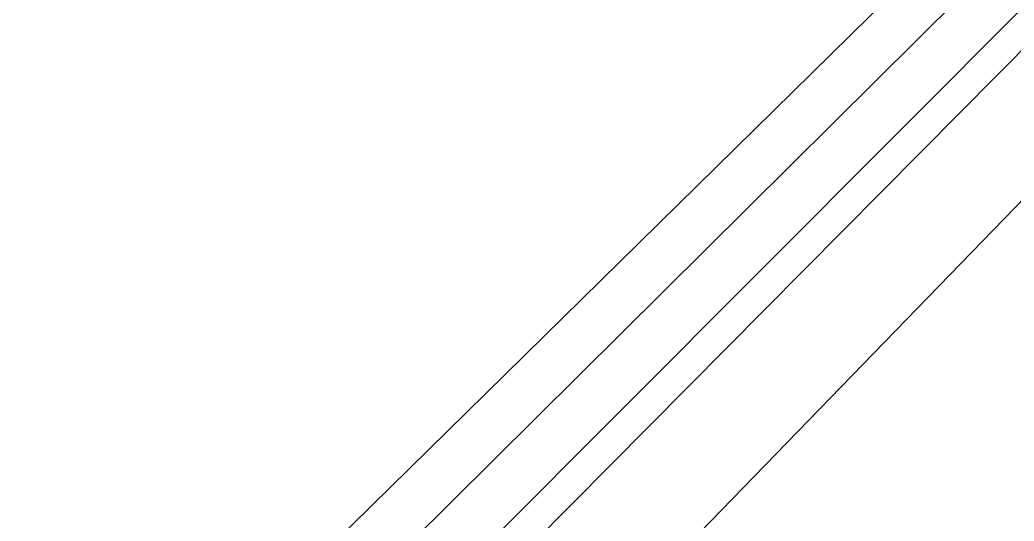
# Model space of a CAD drawing. Header units: inches. Extents: x 0 to 5401, y 0 to 5414.
# Drawn here: x 3 to 675, y 338 to 677 of the extents above; entities that cross this region are included whole.
import ezdxf

# ---------------------------------------------------------------- set-up
doc = ezdxf.new("R2010")
doc.units = ezdxf.units.IN
doc.layers.add('Top Solder', color=216, linetype='Continuous')

# ---------------------------------------------------------------- blocks, each defined once
blk = doc.blocks.new('P____PAK_SO_8_1')
at = {"layer": 'Top Solder'}
blk.add_line((2.63, -2.44), (-5387.45, -5346.58), dxfattribs=at)

msp = doc.modelspace()

# ---------------------------------------------------------------- linework, layer by layer
at = {"layer": 'Top Solder'}
for p in [(3.12, 6.16), (4.79, 117), (145.22, 117), (147.41, 6.16)]:
    msp.add_line(p, (5401.27, 5414.32), dxfattribs=at)

# ---------------------------------------------------------------- block references
at = {"rotation": 180}
msp.add_blockref('P____PAK_SO_8_1', (13.82, 67.74), dxfattribs=at)

doc.saveas('drawing.dxf')
